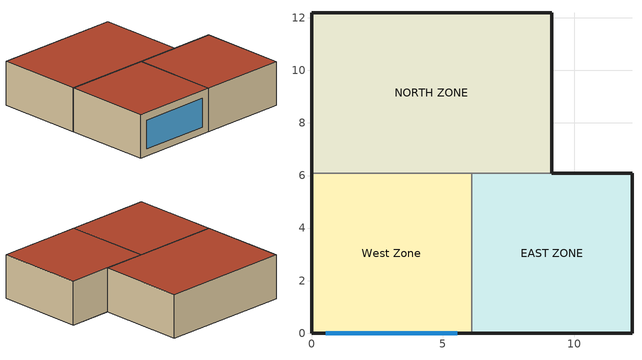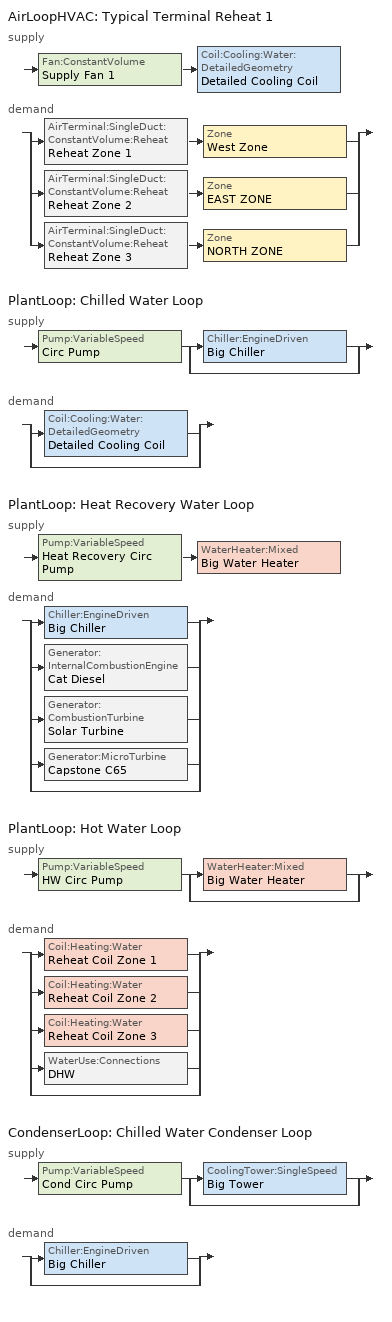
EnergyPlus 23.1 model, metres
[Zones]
West Zone
 floor adiabatic (FLOOR SLAB 8 IN): 0,0 0,6.1 6.1,6.1 6.1,0 z0
 wall outside (EXTWALL80): 0,6.1 0,0 6.1,0 z0:3.05
 wall to NORTH ZONE (PARTITION06): 6.1,6.1 0,6.1 z0:3.05
 wall to EAST ZONE (PARTITION06): 6.1,0 6.1,6.1 z0:3.05
 window (WIN-CON-LIGHT): 0.55,0 5.55,0 z0.5:2.5
 roof outside (ROOF34): 0,6.1 0,0 6.1,0 6.1,6.1 z3.05
EAST ZONE
 floor adiabatic (FLOOR SLAB 8 IN): 6.1,0 6.1,6.1 12.19,6.1 12.19,0 z0
 wall outside (EXTWALL80): 6.1,0 12.19,0 12.19,6.1 9.14,6.1 z0:3.05
 wall to NORTH ZONE (PARTITION06): 9.14,6.1 6.1,6.1 z0:3.05
 roof outside (ROOF34): 6.1,6.1 6.1,0 12.19,0 12.19,6.1 z3.05
NORTH ZONE
 floor adiabatic (FLOOR SLAB 8 IN): 0,6.1 0,12.19 9.14,12.19 9.14,6.1 z0
 wall outside (EXTWALL80): 9.14,6.1 9.14,12.19 0,12.19 0,6.1 z0:3.05
 roof outside (ROOF34): 0,12.19 0,6.1 9.14,6.1 9.14,12.19 z3.05
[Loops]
AirLoopHVAC 'Typical Terminal Reheat 1'
 supply: Fan:ConstantVolume 'Supply Fan 1' > Coil:Cooling:Water:DetailedGeometry 'Detailed Cooling Coil'
 demand: split
  | AirTerminal:SingleDuct:ConstantVolume:Reheat 'Reheat Zone 1' > Zone 'West Zone'
  | AirTerminal:SingleDuct:ConstantVolume:Reheat 'Reheat Zone 2' > Zone 'EAST ZONE'
  | AirTerminal:SingleDuct:ConstantVolume:Reheat 'Reheat Zone 3' > Zone 'NORTH ZONE'
PlantLoop 'Chilled Water Loop'
 supply: Pump:VariableSpeed 'Circ Pump' > split
  | Chiller:EngineDriven 'Big Chiller'
  | bypass
 demand: split
  | Coil:Cooling:Water:DetailedGeometry 'Detailed Cooling Coil'
  | bypass
PlantLoop 'Heat Recovery Water Loop'
 supply: Pump:VariableSpeed 'Heat Recovery Circ Pump' > WaterHeater:Mixed 'Big Water Heater'
 demand: split
  | Chiller:EngineDriven 'Big Chiller'
  | Generator:InternalCombustionEngine 'Cat Diesel'
  | Generator:CombustionTurbine 'Solar Turbine'
  | Generator:MicroTurbine 'Capstone C65'
  | bypass
PlantLoop 'Hot Water Loop'
 supply: Pump:VariableSpeed 'HW Circ Pump' > split
  | WaterHeater:Mixed 'Big Water Heater'
  | bypass
 demand: split
  | Coil:Heating:Water 'Reheat Coil Zone 1'
  | Coil:Heating:Water 'Reheat Coil Zone 2'
  | Coil:Heating:Water 'Reheat Coil Zone 3'
  | WaterUse:Connections 'DHW'
  | bypass
CondenserLoop 'Chilled Water Condenser Loop'
 supply: Pump:VariableSpeed 'Cond Circ Pump' > split
  | CoolingTower:SingleSpeed 'Big Tower'
  | bypass
 demand: split
  | Chiller:EngineDriven 'Big Chiller'
  | bypass
[Building]
NONE: Loads convergence tolerance value=0.04; Maximum number of warmup days=25; Minimum number of warmup days=6; North axis=0; Solar distribution=FullInteriorAndExterior; Temperature convergence tolerance value=0.4; Terrain=Suburbs
[Site:GroundTemperature:BuildingSurface]
20.03, 20.03, 20.13, 20.3, 20.43, 20.52, 20.62, 20.77, 20.78, 20.55, 20.44, 20.2
[Site:Location]
CHICAGO_IL_USA TMY2-94846: Elevation=190; Latitude=42; Longitude=-87.88; Time zone=-6
[SizingPeriod:DesignDay] Barometric pressure=99063; Day of month=21; Daylight saving time indicator=No; Humidity condition type=WetBulb; Rain indicator=No; Snow indicator=No; Solar model indicator=ASHRAEClearSky
Name | Daily dry bulb temperature range | Day type | Maximum dry bulb temperature | Month | Sky clearness | Wetbulb or dewpoint at maximum dry bulb | Wind direction | Wind speed
CHICAGO_IL_USA Annual Cooling 1% Design Conditions DB/MCWB | 10.7 | SummerDesignDay | 31.5 | 7 | 1 | 23 | 230 | 5.3
CHICAGO_IL_USA Annual Heating 99% Design Conditions DB | 0 | WinterDesignDay | -17.3 | 1 | 0 | -17.3 | 270 | 4.9
[Construction]
EXTWALL80: A1 - 1 IN STUCCO, C4 - 4 IN COMMON BRICK, E1 - 3 / 4 IN PLASTER OR GYP BOARD
FLOOR SLAB 8 IN: C10 - 8 IN HW CONCRETE
PARTITION06: E1 - 3 / 4 IN PLASTER OR GYP BOARD, C6 - 8 IN CLAY TILE, E1 - 3 / 4 IN PLASTER OR GYP BOARD
ROOF34: E2 - 1 / 2 IN SLAG OR STONE, E3 - 3 / 8 IN FELT AND MEMBRANE, B5 - 1 IN DENSE INSULATION, C12 - 2 IN HW CONCRETE
WIN-CON-LIGHT: WIN-LAY-GLASS-LIGHT
[Material] Thermal absorptance=0.9
Name | Conductivity | Density | Roughness | Solar absorptance | Specific heat | Thickness | Visible absorptance
A1 - 1 IN STUCCO | 0.691831 | 1858.142 | Smooth | 0.92 | 836.8 | 0.0253898 | 0.92
B5 - 1 IN DENSE INSULATION | 0.0432394 | 91.30524 | VeryRough | 0.5 | 836.8 | 0.0253898 | 0.5
C4 - 4 IN COMMON BRICK | 0.726422 | 1922.216 | Rough | 0.76 | 836.8 | 0.101498 | 0.76
C6 - 8 IN CLAY TILE | 0.570761 | 1121.292 | Smooth | 0.82 | 836.8 | 0.203302 | 0.82
C10 - 8 IN HW CONCRETE | 1.729577 | 2242.585 | MediumRough | 0.65 | 836.8 | 0.203302 | 0.65
C12 - 2 IN HW CONCRETE | 1.729577 | 2242.585 | MediumRough | 0.65 | 836.8 | 0.0509016 | 0.65
E1 - 3 / 4 IN PLASTER OR GYP BOARD | 0.726422 | 1601.846 | Smooth | 0.92 | 836.8 | 0.01905 | 0.92
E2 - 1 / 2 IN SLAG OR STONE | 1.435549 | 881.0155 | Rough | 0.55 | 1673.6 | 0.0127102 | 0.55
E3 - 3 / 8 IN FELT AND MEMBRANE | 0.190253 | 1121.292 | Rough | 0.75 | 1673.6 | 0.00954024 | 0.75
[WindowMaterial:Glazing]
WIN-LAY-GLASS-LIGHT: Back side infrared hemispherical emissivity=0.84; Back side solar reflectance at normal incidence=0.031; Back side visible reflectance at normal incidence=0.05; Conductivity=0.9; Front side infrared hemispherical emissivity=0.84; Front side solar reflectance at normal incidence=0.031; Front side visible reflectance at normal incidence=0.05; Infrared transmittance at normal incidence=0; Optical data type=SpectralAverage; Solar transmittance at normal incidence=0.9; Thickness=0.003; Visible transmittance at normal incidence=0.9
[AirLoopHVAC]
Typical Terminal Reheat 1: Design supply air flow rate=Autosize
[AirTerminal:SingleDuct:ConstantVolume:Reheat] Availability schedule=on; Convergence tolerance=0.001; Maximum air flow rate=Autosize; Maximum hot water or steam flow rate=Autosize; Minimum hot water or steam flow rate=0
Name | Reheat coil
Reheat Zone 1 | Reheat Coil Zone 1
Reheat Zone 2 | Reheat Coil Zone 2
Reheat Zone 3 | Reheat Coil Zone 3
[AvailabilityManager:Scheduled]
Reheat System 1 Avail: Schedule=FanAndCoilAvailSched
[Chiller:EngineDriven]
Big Chiller: Chilled water outlet temperature lower limit=5; Chiller flow mode=LeavingSetpointModulated; Condenser heat recovery relative capacity fraction=1; Condenser type=WaterCooled; Design chilled water flow rate=Autosize; Design chilled water outlet temperature=6.67; Design condenser inlet temperature=35; Design condenser water flow rate=Autosize; Design heat recovery water flow rate=Autosize; Design minimum exhaust temperature=150; Exhaust temperature curve=Exhaust Temp Curve; Fuel higher heating value=45500; Fuel type=Diesel; Fuel use curve=Fuel Use Curve; Jacket heat recovery curve=Recovery Jacket Heat Curve; Lube heat recovery curve=Recovery Lube Heat Curve; Maximum exhaust flow per unit of power output=0.00063; Maximum part load ratio=1; Minimum part load ratio=0.15; Nominal capacity=Autosize; Nominal cop=2.75; Optimum part load ratio=0.65; Temperature rise coefficient=2.778; Total exhaust energy curve=Total Exhaust Energy Curve; Coefficient 1 of capacity ratio curve=0.9949; Coefficient 1 of full load ratio curve=0.03303; Coefficient 1 of power ratio curve=2.333; Coefficient 1 of u factor times area curve=0.01516; Coefficient 2 of capacity ratio curve=-0.045954; Coefficient 2 of full load ratio curve=0.6852; Coefficient 2 of power ratio curve=-1.975; Coefficient 2 of u factor times area curve=0.9; Coefficient 3 of capacity ratio curve=-0.0013543; Coefficient 3 of full load ratio curve=0.2818; Coefficient 3 of power ratio curve=0.6121
[Coil:Cooling:Water:DetailedGeometry]
Detailed Cooling Coil: Availability schedule=on; Coil depth=Autosize; Fin diameter=Autosize; Fin spacing=0.0018; Fin surface area=Autosize; Fin thermal conductivity=204; Fin thickness=0.0015; Maximum water flow rate=Autosize; Minimum airflow area=Autosize; Number of tube rows=6; Number of tubes per row=Autosize; Total tube inside area=Autosize; Tube depth spacing=0.026; Tube inside diameter=0.01445; Tube outside diameter=0.0159; Tube outside surface area=Autosize; Tube thermal conductivity=386
[Coil:Heating:Water] Availability schedule=on; Maximum water flow rate=Autosize; Performance input method=UFactorTimesAreaAndDesignWaterFlowRate; Rated inlet air temperature=16.6; Rated inlet water temperature=82.2; Rated outlet air temperature=32.2; Rated outlet water temperature=71.1; U factor times area value=Autosize
Reheat Coil Zone 1; Reheat Coil Zone 2; Reheat Coil Zone 3
[CondenserEquipmentList]
All Towers: Big Tower, CoolingTower:SingleSpeed
[CondenserEquipmentOperationSchemes]
Tower Loop Operation: Control scheme 1=Year Round Tower Operation; Control scheme 1 schedule=ON
[CondenserLoop]
Chilled Water Condenser Loop: Condenser equipment operation scheme=Tower Loop Operation; Condenser loop volume=Autocalculate; Fluid type=Water; Load distribution scheme=SequentialLoad; Maximum loop flow rate=Autosize; Maximum loop temperature=50; Minimum loop flow rate=0; Minimum loop temperature=5
[Controller:WaterCoil]
Main Cooling Coil Controller: Action=Reverse; Actuator variable=Flow; Control variable=Temperature; Controller convergence tolerance=0.1; Maximum actuated flow=0.0011; Minimum actuated flow=0
[CoolingTower:SingleSpeed]
Big Tower: Design air flow rate=Autosize; Design fan power=Autosize; Design u factor times area value=Autosize; Design water flow rate=Autosize; Free convection regime air flow rate=Autocalculate; Free convection regime u factor times area value=Autocalculate; Performance input method=UFactorTimesAreaAndDesignWaterFlowRate
[DesignSpecification:OutdoorAir] Outdoor air flow per person=0; Outdoor air flow per zone=0; Outdoor air flow per zone floor area=0; Outdoor air method=Flow/Zone
SZ DSOA EAST ZONE; SZ DSOA NORTH ZONE; SZ DSOA West Zone
[ElectricEquipment] Design level calculation method=EquipmentLevel; Fraction latent=0; Fraction lost=0; Fraction radiant=0.3; Schedule=BLDG Sch   2
Name | Design level | Zone or zonelist or space or spacelist
EAST ZONE ElecEq 1 | 1464.375 | EAST ZONE
NORTH ZONE ElecEq 1 | 2928.751 | NORTH ZONE
West Zone ElecEq 1 | 2928.751 | West Zone
[ElectricLoadCenter:Distribution]
Electric Load Center: Electrical buss type=AlternatingCurrent; Generator demand limit scheme purchased electric demand limit=0; Generator list=Backup Generators; Generator operation scheme type=Baseload
[ElectricLoadCenter:Generators]
Backup Generators: Generator availability schedule name 1=ON PEAK GENERATOR SCHEDULE; Generator name 1=Cat Diesel; Generator object type 1=Generator:InternalCombustionEngine; Generator rated electric power output 1=50000; Generator availability schedule name 2=OFF PEAK GENERATOR SCHEDULE; Generator name 2=Solar Turbine; Generator object type 2=Generator:CombustionTurbine; Generator rated electric power output 2=30000; Generator availability schedule name 3=MID PEAK GENERATOR SCHEDULE; Generator name 3=Capstone C65; Generator object type 3=Generator:MicroTurbine; Generator rated electric power output 3=65000
[Fan:ConstantVolume]
Supply Fan 1: Availability schedule=on; Fan total efficiency=0.7; Maximum flow rate=Autosize; Motor efficiency=0.9; Motor in airstream fraction=1; Pressure rise=600
[Generator:CombustionTurbine]
Solar Turbine: Design air inlet temperature=25; Design heat recovery water flow rate=0.00125; Design minimum exhaust temperature=150; Exhaust flow curve=BG Exhaust Flow Curve; Fuel higher heating value=43500; Fuel type=NaturalGas; Heat recovery lube energy curve=BG Tur Recovery Lube Heat Curve; Heat recovery maximum temperature=90; Maximum exhaust flow per unit of power output=5.04e-06; Maximum part load ratio=1; Minimum part load ratio=0.15; Optimum part load ratio=0.65; Part load based exhaust temperature curve=BG PL Based Exhaust Temp Curve; Part load based fuel input curve=BG PL Based Fuel Input Curve; Rated power output=30000; Temperature based exhaust temperature curve=BG Temp Based Exhaust Temp Curve; Temperature based fuel input curve=BG Temp Based Fuel Input Curve; Coefficient 1 of u factor times area curve=0.0190704; Coefficient 2 of u factor times area curve=0.9
[Generator:InternalCombustionEngine]
Cat Diesel: Design heat recovery water flow rate=0.00125; Design minimum exhaust temperature=150; Exhaust temperature curve=BG Exhaust Temperature Curve; Fuel higher heating value=45500; Fuel type=Diesel; Heat recovery maximum temperature=90; Jacket heat recovery curve=BG Recovery Jacket Heat Curve; Lube heat recovery curve=BG Recovery Lube Heat Curve; Maximum exhaust flow per unit of power output=6.3e-07; Maximum part load ratio=1; Minimum part load ratio=0.15; Optimum part load ratio=0.65; Rated power output=50000; Shaft power curve=BG Shaft Power Curve; Total exhaust energy curve=BG Total Exhaust Energy Curve; Coefficient 1 of u factor times area curve=0.00952329; Coefficient 2 of u factor times area curve=0.9
[Generator:MicroTurbine]
Capstone C65: Ancillary power=4500; Electrical efficiency function of part load ratio curve=Capstone C65 Efficiency_vs_PLR; Electrical efficiency function of temperature curve=Capstone C65 Efficiency_vs_Temp; Electrical power function of temperature and elevation curve=Capstone C65 Power_vs_Temp_Elev; Exhaust air flow rate function of part load ratio curve=Capstone C65 ExhAirFlowRate_vs_PLR; Exhaust air flow rate function of temperature curve=Capstone C65 ExhAirFlowRate_vs_InletTemp; Exhaust air temperature function of part load ratio curve=Capstone C65 ExhaustTemp_vs_PLR; Exhaust air temperature function of temperature curve=Capstone C65 ExhaustTemp_vs_InletTemp; Fuel higher heating value=50000; Fuel lower heating value=45450; Fuel type=NaturalGas; Heat recovery rate function of inlet water temperature curve=Capstone C65 HeatRecoveryRate_vs_InletTemp; Heat recovery rate function of part load ratio curve=Capstone C65 HeatRecoveryRate_vs_PLR; Heat recovery rate function of water flow rate curve=Capstone C65 HeatRecoveryRate_vs_WaterFlow; Heat recovery water flow operating mode=PlantControl; Maximum full load electrical power output=65000; Maximum heat recovery water flow rate=0.00378543; Maximum heat recovery water temperature=82.2; Minimum full load electrical power output=29900; Minimum heat recovery water flow rate=0.00157726; Nominal exhaust air outlet temperature=308.9; Reference combustion air inlet humidity ratio=0.00638; Reference combustion air inlet temperature=15; Reference electrical efficiency using lower heating value=0.29; Reference electrical power output=65000; Reference elevation=0; Reference exhaust air mass flow rate=0.489885; Reference heat recovery water flow rate=0.00252362; Reference inlet water temperature=60; Reference thermal efficiency using lower heat value=0.4975; Standby power=300; Thermal efficiency function of temperature and elevation curve=Capstone C65 ThermalEff_vs_Temp_Elev
[Lights] Design level calculation method=LightingLevel; End use subcategory=GeneralLights; Fraction radiant=0.2; Fraction replaceable=0; Fraction visible=0.2; Return air fraction=0; Schedule=BLDG Sch   3
Name | Lighting level | Zone or zonelist or space or spacelist
EAST ZONE Lights 1 | 1464.375 | EAST ZONE
NORTH ZONE Lights 1 | 878.6252 | NORTH ZONE
[People] Activity level schedule=Activity Sch; Air velocity schedule=Air Velo Sch; Carbon dioxide generation rate=3.82e-08; Clothing insulation calculation method=ClothingInsulationSchedule; Clothing insulation schedule=Clothing Sch; Fraction radiant=0.3; Mean radiant temperature calculation type=ZoneAveraged; Number of people calculation method=People; Number of people schedule=BLDG Sch   1; Thermal comfort model 1 type=Fanger; Work efficiency schedule=Work Eff Sch
Name | Number of people | Zone or zonelist or space or spacelist
EAST ZONE | 3 | EAST ZONE
NORTH ZONE | 4 | NORTH ZONE
West Zone | 3 | West Zone
[PlantEquipmentList]
Diesel Only: Big Chiller, Chiller:EngineDriven
heating plant: Big Water Heater, WaterHeater:Mixed
[PlantEquipmentOperation:CoolingLoad] Load range 1 lower limit=0
Name | Load range 1 upper limit | Range 1 equipment list
Peak Operation | 500000 | Diesel Only
Year Round Tower Operation | 90000000 | All Towers
[PlantEquipmentOperation:HeatingLoad]
Water Heater Only: Load range 1 lower limit=0; Load range 1 upper limit=10000000; Range 1 equipment list=heating plant
[PlantEquipmentOperationSchemes]
Name | Control scheme 1 | Control scheme 1 schedule | Control scheme 2 | Control scheme 2 schedule
CW Loop Operation | Peak Operation | On Peak | Peak Operation | Off Peak
Hot Loop Operation | Water Heater Only | ON
[PlantLoop] Common pipe simulation=None; Fluid type=Water; Load distribution scheme=Optimal; Loop circulation time=2; Maximum loop flow rate=Autosize; Minimum loop flow rate=0; Plant loop demand calculation scheme=SingleSetpoint; Pressure simulation type=None
Name | Maximum loop temperature | Minimum loop temperature | Plant equipment operation scheme | Plant loop volume
Chilled Water Loop | 98 | 1 | CW Loop Operation | Autocalculate
Heat Recovery Water Loop | 98 | 10 | Hot Loop Operation | 0.6
Hot Water Loop | 100 | 10 | Hot Loop Operation | Autocalculate
[Pump:VariableSpeed] Design minimum flow rate=0; Design pump head=300000; Fraction of motor inefficiencies to fluid stream=0; Motor efficiency=0.87; Pump control type=Intermittent; Coefficient 1 of the part load performance curve=0; Coefficient 2 of the part load performance curve=1; Coefficient 3 of the part load performance curve=0; Coefficient 4 of the part load performance curve=0
Name | Design maximum flow rate | Design power consumption
Circ Pump; Cond Circ Pump; Heat Recovery Circ Pump | Autosize | Autosize
HW Circ Pump | 0.0043 | 2000
[SetpointManager:FollowOutdoorAirTemperature]
MyCondenserControl: Control variable=Temperature; Maximum setpoint temperature=80; Minimum setpoint temperature=10; Offset temperature difference=0; Reference temperature type=OutdoorAirWetBulb; Setpoint node or nodelist=Condenser Supply Outlet Node
[SetpointManager:Scheduled] Control variable=Temperature
Name | Schedule | Setpoint node or nodelist
Big Chiller Setpoint Manager | CW Loop Temp Schedule | Big Chiller Outlet Node
Chilled Water Loop Setpoint Manager | CW Loop Temp Schedule | Chilled Water Loop Setpoint Node List
Heat Recovery Water Loop Setpoint Manager | Heat Recovery Loop Temp Schedule | Heat Recovery Water Loop Setpoint Node List
Hot Water Loop Setpoint Manager | HW Loop Temp Schedule | Hot Water Loop Setpoint Node List
Supply Air Temp Manager | Seasonal Reset Supply Air Temp Sch | Supply Air Temp Nodes
[Sizing:Plant]
Name | Design loop exit temperature | Loop design temperature difference | Loop type
Chilled Water Loop | 6.67 | 7 | Cooling
Hot Water Loop | 55 | 7 | Heating
Heat Recovery Water Loop | 45 | 7 | Heating
Chilled Water Condenser Loop | 29.4 | 5.6 | Condenser
[Sizing:System]
Typical Terminal Reheat 1: 100 outdoor air in cooling=No; 100 outdoor air in heating=No; Central cooling capacity control method=VAV; Central cooling design supply air humidity ratio=0.008; Central cooling design supply air temperature=12.8; Central heating design supply air humidity ratio=0.008; Central heating design supply air temperature=16.7; Central heating maximum system air flow ratio=0.3; Cooling design capacity=Autosize; Cooling design capacity method=CoolingDesignCapacity; Cooling supply air flow rate=0; Cooling supply air flow rate method=DesignDay; Design outdoor air flow rate=Autosize; Heating design capacity=Autosize; Heating design capacity method=HeatingDesignCapacity; Heating supply air flow rate=0; Heating supply air flow rate method=DesignDay; Precool design humidity ratio=0.008; Precool design temperature=11; Preheat design humidity ratio=0.008; Preheat design temperature=7; Type of load to size on=Sensible; Type of zone sum to use=NonCoincident; Zone maximum outdoor air fraction=1
[Sizing:Zone] Account for dedicated outdoor air system=No; Cooling design air flow method=DesignDay; Cooling design air flow rate=0; Dedicated outdoor air high setpoint temperature for design=Autosize; Dedicated outdoor air low setpoint temperature for design=Autosize; Dedicated outdoor air system control strategy=NeutralSupplyAir; Heating design air flow method=DesignDay; Heating design air flow rate=0; Zone cooling design supply air humidity ratio=0.009; Zone cooling design supply air temperature=14; Zone cooling design supply air temperature input method=SupplyAirTemperature; Zone cooling sizing factor=0; Zone heating design supply air humidity ratio=0.009; Zone heating design supply air temperature=50; Zone heating design supply air temperature input method=SupplyAirTemperature; Zone heating sizing factor=0
Name | Design specification outdoor air object
West Zone | SZ DSOA West Zone
EAST ZONE | SZ DSOA EAST ZONE
NORTH ZONE | SZ DSOA NORTH ZONE
[ThermostatSetpoint:DualSetpoint]
Dual setpoints: Cooling setpoint temperature schedule=Cooling Setpoints; Heating setpoint temperature schedule=Heating Setpoints
[WaterHeater:Mixed]
Big Water Heater: Ambient temperature indicator=Schedule; Ambient temperature schedule=Hot Water Ambient Temperature Schedule; Deadband temperature difference=5; Heater control type=Cycle; Heater fuel type=Electricity; Heater maximum capacity=12000; Heater thermal efficiency=1; Maximum temperature limit=82.2222; Off cycle loss coefficient to ambient temperature=5; On cycle loss coefficient to ambient temperature=5; Setpoint temperature schedule=Hot Water Setpoint Temperature Schedule; Source side design flow rate=0.000471; Source side effectiveness=0.9; Tank volume=0.151; Use side design flow rate=Autosize; Use side effectiveness=1
[WaterUse:Connections]
DHW: Cold water supply temperature schedule=DHW Mains Temp Sch; Water use equipment name 1=Domestic Hot Water; Drain water heat exchanger type=None
[WaterUse:Equipment]
Domestic Hot Water: Flow rate fraction schedule=DHW Flow Frac Sch; Peak flow rate=0.001
[Zone] Ceiling height=Autocalculate; Multiplier=1; Type=1; Volume=Autocalculate
EAST ZONE; NORTH ZONE; West Zone
[ZoneControl:Thermostat] Control 1=Dual setpoints; Control type schedule=Dual Zone Control Type Sched
Name | Zone or zonelist
Zone 1 Thermostat | West Zone
Zone 2 Thermostat | EAST ZONE
Zone 3 Thermostat | NORTH ZONE
[Zone equipment]
West Zone: Reheat Zone 1
EAST ZONE: Reheat Zone 2
NORTH ZONE: Reheat Zone 3
[Curve:Bicubic]
Capstone C65 ThermalEff_vs_Temp_Elev: Maximum value of x=48.9; Maximum value of y=3048; Minimum value of x=-17.8; Minimum value of y=0; Coefficient1 constant=0.935538; Coefficient2 x=0.00541992; Coefficient3 x 2=-7.8902e-05; Coefficient4 y=-1.74338e-05; Coefficient5 y 2=-2.51197e-08; Coefficient6 x y=-4.50373e-06; Coefficient7 x 3=1.49283e-06; Coefficient8 y 3=2.16866e-12; Coefficient9 x 2 y=1.93982e-08; Coefficient10 x y 2=6.73429e-10
[Curve:Biquadratic]
Capstone C65 Power_vs_Temp_Elev: Maximum value of x=50; Maximum value of y=3050; Minimum value of x=-17.8; Minimum value of y=0; Coefficient1 constant=1.20277; Coefficient2 x=-0.0096713; Coefficient3 x 2=-4.86079e-06; Coefficient4 y=-0.000154239; Coefficient5 y 2=9.11142e-09; Coefficient6 x y=8.79789e-07
[Curve:Cubic]
Name | Maximum value of x | Minimum value of x | Coefficient1 constant | Coefficient2 x | Coefficient3 x 2 | Coefficient4 x 3 | Input unit type for x | Output unit type
Capstone C65 Efficiency_vs_PLR | 1 | 0.03 | 0.21529 | 2.561463 | -3.24613 | 1.497306
Capstone C65 Efficiency_vs_Temp | 50 | -20 | 1.04022 | -0.0017314 | -6.49704e-05 | 5.13317e-07
Capstone C65 ExhAirFlowRate_vs_InletTemp | 50 | -20 | 0.983742 | 6.76623e-05 | 5.35766e-05 | -2.12819e-06 | Temperature | Dimensionless
Capstone C65 ExhAirFlowRate_vs_PLR | 1 | 0.03 | 0.272074 | 1.313337 | -1.04808 | 0.462166
Capstone C65 ExhaustTemp_vs_InletTemp | 50 | -20 | 0.924636 | 0.0052553 | -1.97367e-05 | -5.66196e-07
Capstone C65 ExhaustTemp_vs_PLR | 1 | 0.03 | 0.59175 | 0.87874 | -0.880443 | 0.410713
[Curve:Quadratic]
Name | Maximum value of x | Minimum value of x | Coefficient1 constant | Coefficient2 x | Coefficient3 x 2 | Input unit type for x | Output unit type
BG Exhaust Flow Curve | 1 | 0 | 0.05 | 0 | 0
BG Exhaust Temperature Curve | 1 | 0 | 425 | 0 | 0
BG PL Based Exhaust Temp Curve | 1 | 0 | 450 | 0 | 0
BG PL Based Fuel Input Curve | 1 | 0 | 9.41 | -9.48 | 4.32
BG Recovery Jacket Heat Curve | 1 | 0 | 0.25 | 0 | 0
BG Recovery Lube Heat Curve | 1 | 0 | 0.15 | 0 | 0
BG Shaft Power Curve | 1 | 0 | 0.09755 | 0.6318 | -0.4165
BG Temp Based Exhaust Temp Curve | 1 | 0 | 1.005 | 0.0018 | 0
BG Temp Based Fuel Input Curve | 1 | 0 | 1.0044 | -0.0008 | 0
BG Total Exhaust Energy Curve | 1 | 0 | 0.1 | 0 | 0
BG Tur Recovery Lube Heat Curve | 1 | 0 | 0.223 | -0.4 | 0.2286
Capstone C65 HeatRecoveryRate_vs_InletTemp | 85 | 29.44 | 0.7516 | 0.00414 | 0 | Temperature | Dimensionless
Capstone C65 HeatRecoveryRate_vs_PLR | 1 | 0.03 | 0 | 1 | 0
Capstone C65 HeatRecoveryRate_vs_WaterFlow | 0.00378543 | 0.00157726 | 0.83 | 88.76138 | -8541.83 | VolumetricFlow | Dimensionless
Exhaust Temp Curve | 1 | 0 | 392.4 | 33.33 | 0
Fuel Use Curve | 1 | 0 | 1.3 | 0.6318 | -0.4165
Recovery Jacket Heat Curve | 1 | 0 | 0.3922 | -0.4367 | 0.27796
Recovery Lube Heat Curve | 1 | 0 | 0.833 | -0.1371 | 0.0803
Total Exhaust Energy Curve | 1 | 0 | 0.3144 | -0.1353 | 0.09726
[Schedule:Compact]
ACTIVITY SCH: Through: 12/31, For: AllDays, Until: 24:00, 131.8
AIR VELO SCH: Through: 12/31, For: AllDays, Until: 24:00, 0.14
BLDG SCH   1: Through: 12/31, For: Weekdays, Until: 6:00, 0, Until: 7:00, 0.1, Until: 8:00, 0.5, Until: 12:00, 1, Until: 13:00, 0.5, Until: 16:00, 1, Until: 17:00, 0.5, Until: 18:00, 0.1, Until: 24:00, 0, For: Weekends Holiday, Until: 24:00, 0, For: SummerDesignDay, Until: 6:00, 0, Until: 7:00, 0.1, Until: 8:00, 0.5, Until: 12:00, 1, Until: 13:00, 0.5, Until: 16:00, 1, Until: 17:00, 0.5, Until: 18:00, 0.1, Until: 24:00, 0, For: WinterDesignDay CustomDay1 CustomDay2, Until: 24:00, 0
BLDG SCH   2: Through: 12/31, For: Weekdays, Until: 8:00, 0, Until: 18:00, 1, Until: 24:00, 0, For: Weekends Holiday, Until: 24:00, 0, For: SummerDesignDay, Until: 8:00, 0, Until: 18:00, 1, Until: 24:00, 0, For: WinterDesignDay CustomDay1 CustomDay2, Until: 24:00, 0
BLDG SCH   3: Through: 12/31, For: Weekdays, Until: 6:00, 0.05, Until: 7:00, 0.2, Until: 17:00, 1, Until: 18:00, 0.5, Until: 24:00, 0.05, For: Weekends Holiday, Until: 24:00, 0.05, For: SummerDesignDay, Until: 6:00, 0.05, Until: 7:00, 0.2, Until: 17:00, 1, Until: 18:00, 0.5, Until: 24:00, 0.05, For: WinterDesignDay CustomDay1 CustomDay2, Until: 24:00, 0.05
CLOTHING SCH; ON: Through: 12/31, For: AllDays, Until: 24:00, 1
COOLING SETPOINTS: Through: 12/31, For: Weekdays weekends holiday, Until: 8:00, 30, Until: 18:00, 24, Until: 24:00, 30, For: SummerDesignDay, Until: 24:00, 20, For: WinterDesignDay, Until: 24:00, 20, For: CustomDay1 CustomDay2, Until: 8:00, 30, Until: 18:00, 24, Until: 24:00, 30
CW LOOP TEMP SCHEDULE: Through: 12/31, For: AllDays, Until: 24:00, 6.67
DHW FLOW FRAC SCH: Through: 12/31, For: AllDays, Until: 6:00, 0, Until: 9:00, 0.1, Until: 10:00, 0.2, Until: 11:00, 0.3, Until: 12:00, 0.5, Until: 13:00, 0.7, Until: 14:00, 0.9, Until: 15:00, 1, Until: 16:00, 0.7, Until: 17:00, 0.5, Until: 18:00, 0.2, Until: 19:00, 0.1, Until: 24:00, 0
DHW MAINS TEMP SCH: Through: 12/31, For: AllDays, Until: 24:00, 20
DUAL ZONE CONTROL TYPE SCHED: Through: 12/31, For: AllDays, Until: 24:00, 4
FANANDCOILAVAILSCHED: Through: 3/31, For: AllDays, Until: 24:00, 1, Through: 9/30, For: Weekdays, Until: 7:00, 0, Until: 17:00, 1, Until: 24:00, 0, For: Weekends Holiday, Until: 24:00, 0, For: SummerDesignDay WinterDesignDay, Until: 7:00, 0, Until: 17:00, 1, Until: 24:00, 0, For: CustomDay1 CustomDay2, Until: 24:00, 0, Through: 12/31, For: AllDays, Until: 24:00, 1
HEAT RECOVERY LOOP TEMP SCHEDULE: Through: 12/31, For: AllDays, Until: 24:00, 25
HEATING SETPOINTS: Through: 12/31, For: Weekdays weekends holiday, Until: 8:00, 15, Until: 18:00, 20, Until: 24:00, 15, For: SummerDesignDay, Until: 24:00, 20, For: WinterDesignDay, Until: 24:00, 20, For: CustomDay1 CustomDay2, Until: 8:00, 15, Until: 18:00, 20, Until: 24:00, 15
HOT WATER AMBIENT TEMPERATURE SCHEDULE: Through: 12/31, For: AllDays, Until: 24:00, 22
HOT WATER SETPOINT TEMPERATURE SCHEDULE: Through: 12/31, For: AllDays, Until: 24:00, 45
HW LOOP TEMP SCHEDULE: Through: 3/31, For: AllDays, Until: 24:00, 60, Through: 9/30, For: AllDays, Until: 24:00, 45, Through: 12/31, For: AllDays, Until: 24:00, 60
MID PEAK GENERATOR SCHEDULE: Through: 12/31, For: AllDays, Until: 9:00, 0, Until: 14:00, 1, Until: 24:00, 0
OFF PEAK; OFF PEAK GENERATOR SCHEDULE: Through: 12/31, For: AllDays, Until: 9:00, 1, Until: 18:00, 0, Until: 24:00, 1
ON PEAK: Through: 12/31, For: AllDays, Until: 9:00, 0, Until: 18:00, 1, Until: 24:00, 0
ON PEAK GENERATOR SCHEDULE: Through: 12/31, For: AllDays, Until: 14:00, 0, Until: 18:00, 1, Until: 24:00, 0
SEASONAL RESET SUPPLY AIR TEMP SCH: Through: 3/31, For: AllDays, Until: 24:00, 16, Through: 9/30, For: AllDays, Until: 24:00, 13, Through: 12/31, For: AllDays, Until: 24:00, 16
WORK EFF SCH: Through: 12/31, For: AllDays, Until: 24:00, 0
